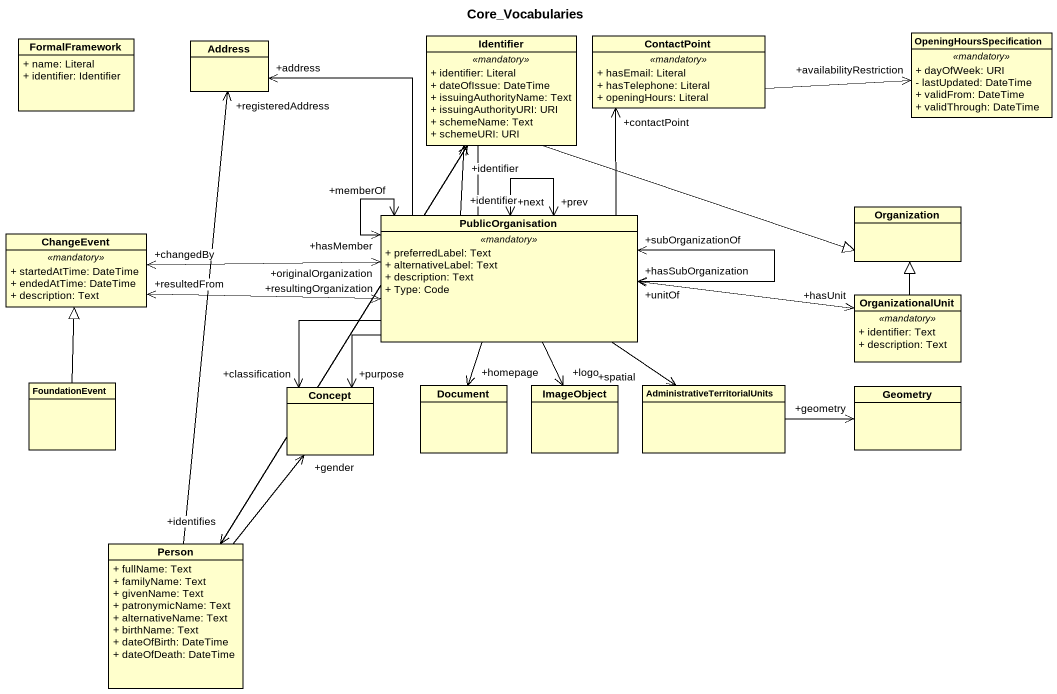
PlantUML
@startuml
title Core_Vocabularies
hide circle
hide empty members
skinparam classAttributeIconSize 0
class FormalFramework {
  + name: Literal
  + identifier: Identifier
}
class Address
class Identifier {
  .. <<mandatory>> ..
  + identifier: Literal
  + dateOfIssue: DateTime
  + issuingAuthorityName: Text
  + issuingAuthorityURI: URI
  + schemeName: Text
  + schemeURI: URI
}
class ContactPoint {
  .. <<mandatory>> ..
  + hasEmail: Literal
  + hasTelephone: Literal
  + openingHours: Literal
}
class OpeningHoursSpecification {
  .. <<mandatory>> ..
  + dayOfWeek: URI
  - lastUpdated: DateTime
  + validFrom: DateTime
  + validThrough: DateTime
}
class ChangeEvent {
  .. <<mandatory>> ..
  + startedAtTime: DateTime
  + endedAtTime: DateTime
  + description: Text
}
class PublicOrganisation {
  .. <<mandatory>> ..
  + preferredLabel: Text
  + alternativeLabel: Text
  + description: Text
  + Type: Code
}
class Organization
class OrganizationalUnit {
  .. <<mandatory>> ..
  + identifier: Text
  + description: Text
}
class FoundationEvent
class Concept
class Document
class ImageObject
class "AdministrativeTerritorialUnits" as AdministrativeTerritorialUni
class Geometry
class "Person" as Person_ {
  + fullName: Text
  + familyName: Text
  + givenName: Text
  + patronymicName: Text
  + alternativeName: Text
  + birthName: Text
  + dateOfBirth: DateTime
  + dateOfDeath: DateTime
}
Identifier --> "+identifies" Person_
ContactPoint -right-> "+availabilityRestriction" OpeningHoursSpecification
ChangeEvent "+changedBy" <-right-> "+originalOrganization" PublicOrganisation
PublicOrganisation -up-> "+address" Address
PublicOrganisation -up-> "+identifier" Identifier
PublicOrganisation -up-> "+contactPoint" ContactPoint
PublicOrganisation "+resultingOrganization" <-left-> "+resultedFrom" ChangeEvent
PublicOrganisation "+prev" <--> "+next" PublicOrganisation
PublicOrganisation "+hasSubOrganization" <--> "+subOrganizationOf" PublicOrganisation
PublicOrganisation "+memberOf" <--> "+hasMember" PublicOrganisation
PublicOrganisation -right-|> Organization
PublicOrganisation "+unitOf" <-right-> "+hasUnit" OrganizationalUnit
PublicOrganisation --> "+purpose" Concept
PublicOrganisation --> "+classification" Concept
PublicOrganisation --> "+homepage" Document
PublicOrganisation --> "+logo" ImageObject
PublicOrganisation --> "+spatial" AdministrativeTerritorialUni
OrganizationalUnit -up-|> Organization
FoundationEvent -up-|> ChangeEvent
AdministrativeTerritorialUni -right-> "+geometry" Geometry
Person_ -up-> "+registeredAddress" Address
Person_ -up-> "+identifier" Identifier
Person_ -up-> "+gender" Concept
@enduml
